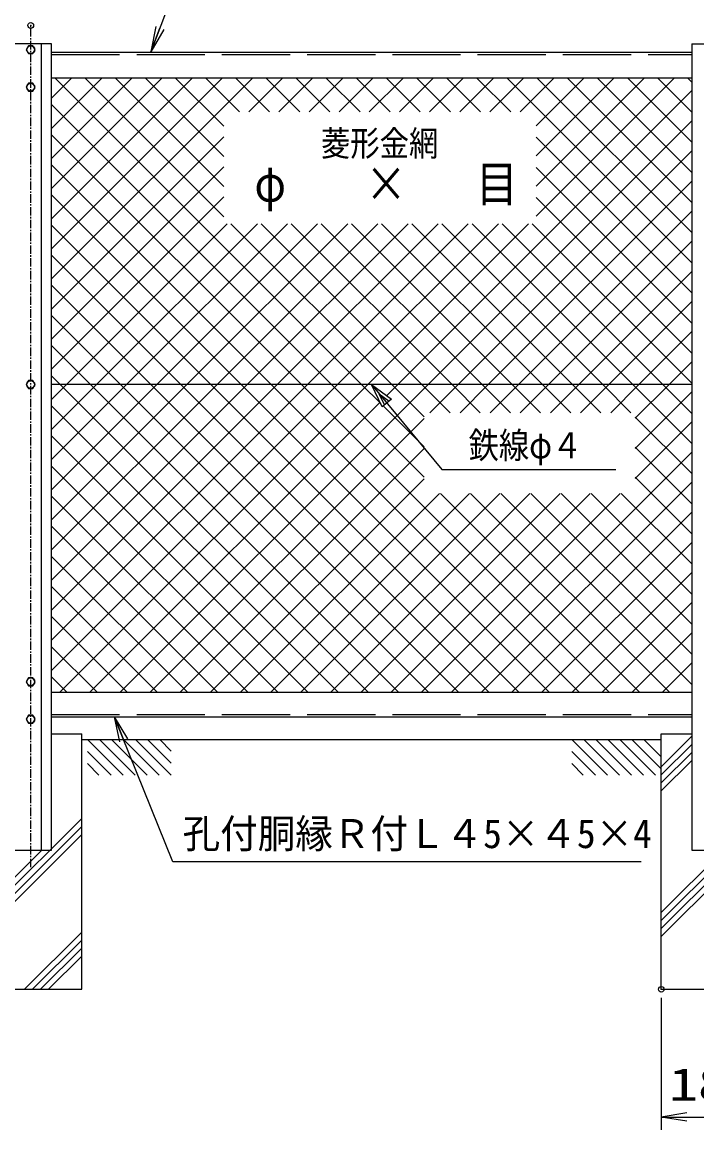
# Model space of a CAD drawing. Units: millimetres, scale not verified. Extents: x -4455 to 4455, y -3150 to 3150.
# Drawn here: x -2781 to -1594, y -19 to 1932 of the extents above; entities that cross this region are included whole.
import ezdxf
from ezdxf.enums import TextEntityAlignment as Align

# ---------------------------------------------------------------- set-up
doc = ezdxf.new("R2010")
doc.units = ezdxf.units.MM
doc.header["$LTSCALE"] = 20
doc.header["$PDMODE"] = 32
doc.header["$PDSIZE"] = 10
doc.linetypes.add('DASHED', pattern=[7.5, 6, -1.5])
doc.linetypes.add('USER1', pattern=[1.125, 0.75, -0.125, 0.125, -0.125])
for name, color, linetype, lineweight in [('0-0_1', 7, 'Continuous', 25), ('0-1_2', 7, 'Continuous', 25), ('0-2_0', 7, 'Continuous', 25), ('0-5_EXTCNT-LMEC0', 4, 'Continuous', 25)]:
    doc.layers.add(name, color=color, linetype=linetype, lineweight=lineweight)
doc.layers.add('0-4_DEFPOINTS', color=7, linetype='Continuous')
doc.styles.add('ＭＳ ゴシック', font='')
doc.styles.get('ＭＳ ゴシック').set_extended_font_data('MS Gothic')

# ---------------------------------------------------------------- blocks, each defined once
blk = doc.blocks.new('_Open')
at = {"layer": '0-2_0', "color": 2}
blk.add_line((-20, 3.333), (0, 0), dxfattribs=at)
blk.add_lwpolyline([(-20, -3.333), (0, 0), (-20, 0)], dxfattribs=at)

msp = doc.modelspace()

# ---------------------------------------------------------------- linework, layer by layer
at = {"layer": '0-0_1', "color": 4, "linetype": 'USER1'}
msp.add_line((-2766.12, 443.55), (-2766.12, 1925.87), dxfattribs=at)
at = {"layer": '0-0_1'}
for p, q in [((-2729.62, 1893.55), (-2802.62, 1893.55)), ((-2747.12, 473.55), (-2747.12, 1893.55)), ((-2729.62, 473.55), (-2729.62, 1893.55)), ((-1602.62, 1893.55), (-1602.62, 473.55)), ((-2729.62, 1878.55), (-1602.62, 1878.55)), ((-2729.62, 1833.55), (-1602.62, 1833.55)), ((-1602.62, 1293.55), (-2729.62, 1293.55)), ((-2729.62, 751.55), (-1602.62, 751.55)), ((-2729.62, 708.55), (-1602.62, 708.55)), ((-2729.62, 678.55), (-2676.42, 678.55)), ((-2676.42, 228.55), (-2676.42, 678.55)), ((-2676.42, 668.55), (-1656.42, 668.55)), ((-2666.42, 668.55), (-2516.42, 668.55)), ((-1816.42, 668.55), (-1666.42, 668.55)), ((-1656.42, 228.55), (-1656.42, 678.55)), ((-1656.42, 678.55), (-1602.62, 678.55)), ((-2802.62, 473.55), (-2729.62, 473.55)), ((-1602.62, 473.55), (-1529.62, 473.55)), ((-2856.42, 228.55), (-2676.42, 228.55)), ((-1656.42, 228.55), (-1476.42, 228.55))]:
    msp.add_line(p, q, dxfattribs=at)
at = {"layer": '0-0_1', "linetype": 'DASHED'}
for p, q in [((-2729.62, 1874.55), (-1602.62, 1874.55)), ((-2729.62, 712.55), (-1602.62, 712.55))]:
    msp.add_line(p, q, dxfattribs=at)
at = {"layer": '0-0_1', "color": 4}
for p, q in [((-2666.42, 668.55), (-2603.55, 605.68)), ((-2645.21, 668.55), (-2582.34, 605.68)), ((-2624, 668.55), (-2561.13, 605.68)), ((-2602.79, 668.55), (-2539.91, 605.68)), ((-2581.57, 668.55), (-2518.7, 605.68)), ((-2560.36, 668.55), (-2518.7, 626.89)), ((-2539.14, 668.55), (-2518.7, 648.11)), ((-1814.14, 668.55), (-1751.27, 605.68)), ((-1792.93, 668.55), (-1730.06, 605.68)), ((-1771.72, 668.55), (-1708.85, 605.68)), ((-1750.5, 668.55), (-1687.63, 605.68)), ((-1729.29, 668.55), (-1666.42, 605.68)), ((-1708.08, 668.55), (-1656.42, 616.9)), ((-1686.86, 668.55), (-1656.42, 638.11)), ((-1602.62, 674), (-1656.42, 620.2)), ((-2666.42, 647.34), (-2624.77, 605.68)), ((-1814.14, 647.34), (-1772.49, 605.68)), ((-1602.62, 659.86), (-1656.42, 606.05)), ((-1602.62, 645.72), (-1656.42, 591.91)), ((-2666.42, 626.13), (-2645.98, 605.68)), ((-1814.14, 626.13), (-1793.7, 605.68)), ((-1602.62, 631.58), (-1656.42, 577.77)), ((-2856.42, 349.55), (-2676.42, 529.55)), ((-1656.42, 349.55), (-1476.42, 529.55)), ((-2856.42, 335.41), (-2676.42, 515.41)), ((-1656.42, 335.41), (-1476.42, 515.41)), ((-2856.42, 321.27), (-2676.42, 501.27)), ((-1656.42, 321.27), (-1476.42, 501.27)), ((-2856.42, 363.69), (-2746.57, 473.55)), ((-1656.42, 363.69), (-1546.57, 473.55)), ((-2777.21, 228.55), (-2676.42, 329.34)), ((-2763.06, 228.55), (-2676.42, 315.19)), ((-2748.92, 228.55), (-2676.42, 301.05)), ((-2734.78, 228.55), (-2676.42, 286.91))]:
    msp.add_line(p, q, dxfattribs=at)
msp.add_lwpolyline([(-2147.55, 1254.44), (-2166.12, 1293.55), (-2131.33, 1267.78)], close=True, dxfattribs=at)
for points in [[(-2166.12, 1293.55), (-2042.76, 1143.55), (-1736.26, 1143.55)], [(-2143.5, 1257.78), (-2152.78, 1277.33), (-2135.39, 1264.45)]]:
    msp.add_lwpolyline(points, dxfattribs=at)
at = {"layer": '0-1_2'}
for p, q in [((-2770.12, 1823.98), (-2774.12, 1817.05)), ((-2774.12, 1817.05), (-2770.12, 1810.12)), ((-2762.12, 1823.98), (-2770.12, 1823.98)), ((-2758.12, 1817.05), (-2762.12, 1823.98)), ((-2762.12, 1810.12), (-2758.12, 1817.05)), ((-2770.12, 1810.12), (-2762.12, 1810.12)), ((-2770.12, 776.99), (-2774.12, 770.06)), ((-2774.12, 770.06), (-2770.12, 763.13)), ((-2762.12, 776.99), (-2770.12, 776.99)), ((-2770.12, 763.13), (-2762.12, 763.13)), ((-2758.12, 770.06), (-2762.12, 776.99)), ((-2762.12, 763.13), (-2758.12, 770.06))]:
    msp.add_line(p, q, dxfattribs=at)
for points in [[(-2758.12, 1883.05), (-2762.12, 1889.98), (-2770.12, 1889.98), (-2774.12, 1883.05), (-2770.12, 1876.12), (-2762.12, 1876.12)], [(-2758.12, 1293.55), (-2762.12, 1300.48), (-2770.12, 1300.48), (-2774.12, 1293.55), (-2770.12, 1286.62), (-2762.12, 1286.62)], [(-2758.12, 704.06), (-2762.12, 710.99), (-2770.12, 710.99), (-2774.12, 704.06), (-2770.12, 697.13), (-2762.12, 697.13)]]:
    msp.add_lwpolyline(points, close=True, dxfattribs=at)
for centre in [(-2766.12, 1883.05), (-2766.12, 1817.05), (-2766.12, 1293.55), (-2766.12, 770.06), (-2766.12, 704.06)]:
    msp.add_circle(centre, 6.93, dxfattribs=at)
at = {"layer": '0-2_0'}
msp.add_line((-1602.62, 1893.55), (-1529.62, 1893.55), dxfattribs=at)
at = {"layer": '0-2_0', "color": 1}
msp.add_line((-1656.42, 213.55), (-1656.42, -18.95), dxfattribs=at)
at = {"layer": '0-2_0', "color": 2}
msp.add_line((-1611.42, 3.55), (-1521.42, 3.55), dxfattribs=at)
at = {"layer": '0-4_DEFPOINTS'}
for p in [(-2766.12, 1925.87), (-1656.42, 228.55)]:
    msp.add_point(p, dxfattribs=at)
at = {"layer": '0-5_EXTCNT-LMEC0'}
for p, q in [((-2729.62, 1797.62), (-2693.69, 1833.55)), ((-2729.62, 1744.59), (-2640.66, 1833.55)), ((-2729.62, 1691.56), (-2587.62, 1833.55)), ((-2729.62, 1638.53), (-2534.59, 1833.55)), ((-2729.62, 1585.49), (-2481.56, 1833.55)), ((-2729.62, 1532.46), (-2428.52, 1833.55)), ((-2729.62, 1479.43), (-2375.49, 1833.55)), ((-2426.24, 1589.04), (-2670.76, 1833.55)), ((-2426.24, 1642.07), (-2617.72, 1833.55)), ((-2426.24, 1695.1), (-2564.69, 1833.55)), ((-2426.24, 1748.14), (-2511.66, 1833.55)), ((-2398.73, 1773.66), (-2458.63, 1833.55)), ((-2345.7, 1773.66), (-2405.59, 1833.55)), ((-2382.35, 1773.66), (-2322.46, 1833.55)), ((-2292.67, 1773.66), (-2352.56, 1833.55)), ((-2329.32, 1773.66), (-2269.42, 1833.55)), ((-2239.64, 1773.66), (-2299.53, 1833.55)), ((-2276.28, 1773.66), (-2216.39, 1833.55)), ((-2186.6, 1773.66), (-2246.49, 1833.55)), ((-2223.25, 1773.66), (-2163.36, 1833.55)), ((-2133.57, 1773.66), (-2193.46, 1833.55)), ((-2170.22, 1773.66), (-2110.33, 1833.55)), ((-2080.54, 1773.66), (-2140.43, 1833.55)), ((-2117.18, 1773.66), (-2057.29, 1833.55)), ((-2027.5, 1773.66), (-2087.39, 1833.55)), ((-2064.15, 1773.66), (-2004.26, 1833.55)), ((-1974.47, 1773.66), (-2034.36, 1833.55)), ((-2011.12, 1773.66), (-1951.23, 1833.55)), ((-1921.44, 1773.66), (-1981.33, 1833.55)), ((-1958.08, 1773.66), (-1898.19, 1833.55)), ((-1602.62, 1507.88), (-1928.3, 1833.55)), ((-1905.05, 1773.66), (-1845.16, 1833.55)), ((-1876.67, 1749.01), (-1792.13, 1833.55)), ((-1876.67, 1695.97), (-1739.09, 1833.55)), ((-1876.67, 1642.94), (-1686.06, 1833.55)), ((-1876.67, 1589.91), (-1633.03, 1833.55)), ((-1602.62, 1560.91), (-1875.26, 1833.55)), ((-1602.62, 1613.94), (-1822.23, 1833.55)), ((-1602.62, 1666.97), (-1769.2, 1833.55)), ((-1602.62, 1720.01), (-1716.16, 1833.55)), ((-1602.62, 1773.04), (-1663.13, 1833.55)), ((-1602.62, 1826.07), (-1610.1, 1833.55)), ((-2289.86, 1293.55), (-2729.62, 1733.31)), ((-2729.62, 1426.39), (-2426.24, 1729.77)), ((-1602.62, 1454.84), (-1876.67, 1728.9)), ((-2342.89, 1293.55), (-2729.62, 1680.28)), ((-2729.62, 1373.36), (-2426.24, 1676.74)), ((-1602.62, 1401.81), (-1876.67, 1675.86)), ((-1960.9, 1293.55), (-1602.62, 1651.83)), ((-2395.92, 1293.55), (-2729.62, 1627.25)), ((-2729.62, 1320.33), (-2426.24, 1623.7)), ((-1602.62, 1348.78), (-1876.67, 1622.83)), ((-1907.86, 1293.55), (-1602.62, 1598.8)), ((-2448.96, 1293.55), (-2729.62, 1574.21)), ((-2491.23, 1293.55), (-2208.19, 1576.59)), ((-2438.19, 1293.55), (-2155.16, 1576.59)), ((-2279.09, 1293.55), (-1996.06, 1576.59)), ((-2226.06, 1293.55), (-1943.03, 1576.59)), ((-1865.59, 1293.55), (-2148.63, 1576.59)), ((-1812.56, 1293.55), (-2095.59, 1576.59)), ((-1602.62, 1295.74), (-1883.46, 1576.59)), ((-1854.83, 1293.55), (-1602.62, 1545.76)), ((-2501.99, 1293.55), (-2729.62, 1521.18)), ((-1801.8, 1293.55), (-1602.62, 1492.73)), ((-2555.02, 1293.55), (-2729.62, 1468.15)), ((-1748.76, 1293.55), (-1602.62, 1439.7)), ((-2608.05, 1293.55), (-2729.62, 1415.11)), ((-1695.73, 1293.55), (-1602.62, 1386.67)), ((-2661.09, 1293.55), (-2729.62, 1362.08)), ((-2714.12, 1293.55), (-2729.62, 1309.05)), ((-2729.62, 1055.16), (-2491.23, 1293.55)), ((-2729.62, 1002.13), (-2438.19, 1293.55)), ((-2729.62, 843.03), (-2279.09, 1293.55)), ((-2729.62, 790), (-2226.06, 1293.55)), ((-2172.12, 751.55), (-2714.12, 1293.55)), ((-2119.09, 751.55), (-2661.09, 1293.55)), ((-2066.05, 751.55), (-2608.05, 1293.55)), ((-2013.02, 751.55), (-2555.02, 1293.55)), ((-1959.99, 751.55), (-2501.99, 1293.55)), ((-1906.96, 751.55), (-2448.96, 1293.55)), ((-1853.92, 751.55), (-2395.92, 1293.55)), ((-1800.89, 751.55), (-2342.89, 1293.55)), ((-1747.86, 751.55), (-2289.86, 1293.55)), ((-2010.63, 1243.82), (-1960.9, 1293.55)), ((-1957.59, 1243.82), (-1907.86, 1293.55)), ((-1904.56, 1243.82), (-1854.83, 1293.55)), ((-1815.86, 1243.82), (-1865.59, 1293.55)), ((-1851.53, 1243.82), (-1801.8, 1293.55)), ((-1762.83, 1243.82), (-1812.56, 1293.55)), ((-1798.5, 1243.82), (-1748.76, 1293.55)), ((-1745.46, 1243.82), (-1695.73, 1293.55)), ((-1702.1, 1181.11), (-1602.62, 1280.6)), ((-2225.15, 751.55), (-2729.62, 1256.02)), ((-2662, 751.55), (-2151.27, 1262.28)), ((-1602.62, 1136.64), (-1702.1, 1236.13)), ((-1702.1, 1128.08), (-1602.62, 1227.57)), ((-2278.19, 751.55), (-2729.62, 1202.98)), ((-2502.9, 751.55), (-2073.87, 1180.58)), ((-2025.6, 751.55), (-1602.62, 1174.53)), ((-1602.62, 1083.61), (-1702.1, 1183.1)), ((-2331.22, 751.55), (-2729.62, 1149.95)), ((-2449.86, 751.55), (-2073.87, 1127.54)), ((-1972.57, 751.55), (-1602.62, 1121.5)), ((-1602.62, 1030.58), (-1702.1, 1130.07)), ((-2384.25, 751.55), (-2729.62, 1096.92)), ((-2396.83, 751.55), (-2046.71, 1101.67)), ((-2343.8, 751.55), (-1993.68, 1101.67)), ((-2290.76, 751.55), (-1940.65, 1101.67)), ((-2237.73, 751.55), (-1887.61, 1101.67)), ((-2184.7, 751.55), (-1834.58, 1101.67)), ((-2131.67, 751.55), (-1781.55, 1101.67)), ((-2078.63, 751.55), (-1728.52, 1101.67)), ((-1694.82, 751.55), (-2044.94, 1101.67)), ((-1641.79, 751.55), (-1991.91, 1101.67)), ((-1602.62, 765.41), (-1938.87, 1101.67)), ((-1602.62, 818.45), (-1885.84, 1101.67)), ((-1602.62, 871.48), (-1832.81, 1101.67)), ((-1602.62, 924.51), (-1779.78, 1101.67)), ((-1602.62, 977.55), (-1726.74, 1101.67)), ((-1919.53, 751.55), (-1602.62, 1068.47)), ((-2437.29, 751.55), (-2729.62, 1043.88)), ((-1866.5, 751.55), (-1602.62, 1015.43)), ((-2490.32, 751.55), (-2729.62, 990.85)), ((-1813.47, 751.55), (-1602.62, 962.4)), ((-2543.35, 751.55), (-2729.62, 937.82)), ((-1760.43, 751.55), (-1602.62, 909.37)), ((-2596.38, 751.55), (-2729.62, 884.78)), ((-1707.4, 751.55), (-1602.62, 856.34)), ((-2649.42, 751.55), (-2729.62, 831.75)), ((-1654.37, 751.55), (-1602.62, 803.3)), ((-2702.45, 751.55), (-2729.62, 778.72))]:
    msp.add_line(p, q, dxfattribs=at)
for points in [[(-1653.86, 2034.98), (-2495.89, 2034.98), (-2553.73, 1881.95)], [(-2150.14, 1259.91), (-2183.79, 1293.55), (-2723.79, 1833.55)], [(-2139.62, 1273.93), (-2119.99, 1293.55), (-1602.62, 1810.93)], [(-2073.87, 1130.6), (-2236.82, 1293.55), (-2729.62, 1786.35)], [(-2608.96, 751.55), (-2121.37, 1239.14), (-2066.96, 1293.55), (-1602.62, 1757.9)], [(-2063.66, 1243.82), (-2013.93, 1293.55), (-1602.62, 1704.86)], [(-2729.62, 1267.29), (-2703.36, 1293.55), (-2420.32, 1576.59)], [(-2729.62, 1214.26), (-2650.33, 1293.55), (-2367.29, 1576.59)], [(-2729.62, 1161.23), (-2597.29, 1293.55), (-2314.26, 1576.59)], [(-2729.62, 1108.19), (-2544.26, 1293.55), (-2261.23, 1576.59)], [(-2729.62, 949.1), (-2385.16, 1293.55), (-2102.13, 1576.59)], [(-2729.62, 896.06), (-2332.13, 1293.55), (-2049.09, 1576.59)], [(-2715.03, 751.55), (-2173.03, 1293.55), (-1889.99, 1576.59)], [(-2073.87, 1236.67), (-2130.76, 1293.55), (-2413.79, 1576.59)], [(-2027.99, 1243.82), (-2077.72, 1293.55), (-2360.76, 1576.59)], [(-1974.96, 1243.82), (-2024.69, 1293.55), (-2307.73, 1576.59)], [(-1921.93, 1243.82), (-1971.66, 1293.55), (-2254.69, 1576.59)], [(-1868.89, 1243.82), (-1918.63, 1293.55), (-2201.66, 1576.59)], [(-1709.8, 1243.82), (-1759.53, 1293.55), (-2042.56, 1576.59)], [(-1602.62, 1189.68), (-1706.49, 1293.55), (-1989.53, 1576.59)], [(-1602.62, 1242.71), (-1653.46, 1293.55), (-1936.49, 1576.59)], [(-1702.1, 1234.15), (-1642.7, 1293.55), (-1602.62, 1333.63)], [(-2073.87, 1183.63), (-2084.3, 1194.07), (-2145.98, 1255.74)], [(-2555.93, 751.55), (-2097.44, 1210.04), (-2073.87, 1233.61)], [(-1691.95, 453.2), (-2516.21, 453.2), (-2617.84, 705.77)]]:
    msp.add_lwpolyline(points, dxfattribs=at)

# ---------------------------------------------------------------- block references
at = {"layer": '0-2_0', "xscale": 2.25, "yscale": 2.25, "rotation": 180}
msp.add_blockref('_Open', (-1656.42, 3.55), dxfattribs=at)
at = {"layer": '0-5_EXTCNT-LMEC0', "xscale": 2.25, "yscale": 2.25}
for p, rotation in [((-2554.8, 1879.15), 249.2927), ((-2618.96, 708.55), 111.92012)]:
    msp.add_blockref('_Open', p, dxfattribs=dict(at, rotation=rotation))

# ---------------------------------------------------------------- texts
at = {"layer": '0-0_1', "color": 4, "style": 'ＭＳ ゴシック'}
for s, height, width, p in [('菱形金網', 44.57, 0.85, (-2255.4, 1682.51)), ('目', 63.2, 0.85, (-1982.4, 1596.44)), ('φ', 63.2, 0.85, (-2372.4, 1596.44)), ('×', 63.2, 0.85, (-2177.4, 1596.44)), ('鉄線φ４', 45.92, 0.85, (-1995.51, 1149.72)), ('孔付胴縁Ｒ付Ｌ４5×４5×4', 51.02, 0.95, (-2498.86, 461.86))]:
    msp.add_text(s, height=height, dxfattribs=dict(at, width=width)).set_placement(p, align=Align.BOTTOM_LEFT)
at = {"layer": '0-2_0', "color": 3, "style": 'ＭＳ ゴシック', "width": 1.3}
msp.add_text('180', height=57.77, dxfattribs=at).set_placement((-1642.92, 14.95), align=Align.BOTTOM_LEFT)

doc.saveas('drawing.dxf')
